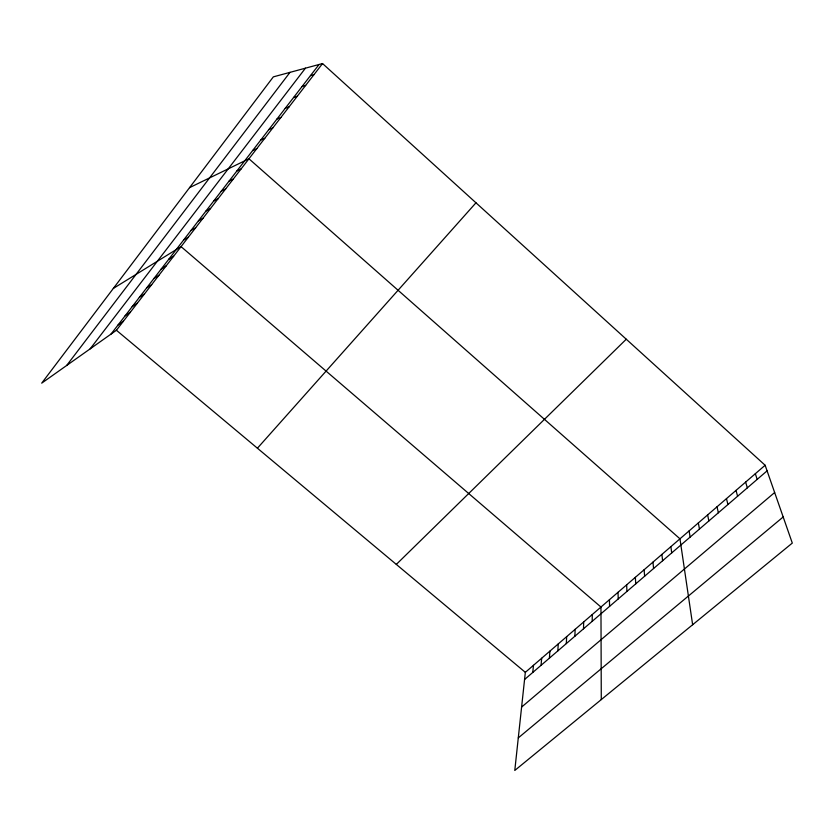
<?xml version="1.0" encoding="UTF-8"?>
<svg xmlns="http://www.w3.org/2000/svg" width="834" height="834" viewBox="0 0 834 834"><rect width="100%" height="100%" fill="white"/><g stroke="black" fill="none" stroke-linecap="round" stroke-linejoin="round"><path stroke-width="1.25" d="M592.203 621.32L592.276 614.533M583.508 628.805L583.664 621.966M574.876 636.227L575.126 629.336M566.317 643.587L566.661 636.655M557.831 650.895L558.259 643.911M549.408 658.13L549.929 651.104M541.058 665.313L541.662 658.234M532.78 672.444L533.468 665.313M765.132 465.257L525.337 672.34L514.787 770.449L792.3 543.08L765.132 465.257L322.549 63.551L273.333 76.864L41.7 383.16L116.416 330.264L322.549 63.551M66.647 365.501L289.992 72.36M90.124 348.883L305.452 68.169M111.005 334.1L319.057 64.489M257.414 448.212L475.974 202.798M396.317 564.409L626.271 339.219M524.565 679.512L767.092 470.856M521.604 707.086L774.65 492.519M518.289 737.902L783.189 516.965M118.001 325.041L123.359 321.298M125.048 315.898L130.354 312.239M132.158 306.683L137.401 303.117M139.341 297.384L144.522 293.902M146.576 288.001L151.705 284.613M153.883 278.546L158.95 275.241M161.254 268.996L166.247 265.785M168.687 259.353L173.628 256.247M113.341 288.418L181.061 246.624L600.96 607.037L601.283 699.59M183.532 240.119L188.338 237.21M190.944 230.518L195.688 227.703M198.419 220.822L203.1 218.112M205.956 211.054L210.575 208.448M213.567 201.192L218.112 198.69M221.25 191.247L225.722 188.849M228.996 181.207L233.395 178.914M236.814 171.074L241.13 168.895M189.558 187.64L248.949 158.783L679.96 538.816L692.637 624.739M252.66 150.537L256.83 148.588M260.688 140.122L264.785 138.298M268.798 129.624L272.812 127.904M276.982 119.012L280.912 117.427M285.238 108.316L289.085 106.846M293.578 97.515L297.342 96.171M301.991 86.611L305.661 85.402M310.477 75.602L314.074 74.518M116.416 330.264L525.337 672.34M755.343 473.722L757.178 479.394M745.638 482.104L747.347 487.848M736.015 490.413L737.6 496.23M726.466 498.649L727.946 504.539M717.011 506.822L718.366 512.774M707.628 514.922L708.869 520.948M698.329 522.949L699.465 529.037M689.103 530.914L690.125 537.075M670.89 546.645L671.693 552.932M661.894 554.422L662.603 560.761M652.97 562.116L653.575 568.517M644.119 569.758L644.63 576.221M635.352 577.336L635.748 583.852M626.647 584.853L626.949 591.421M618.015 592.307L618.223 598.937M609.446 599.698L609.571 606.381"/></g></svg>
